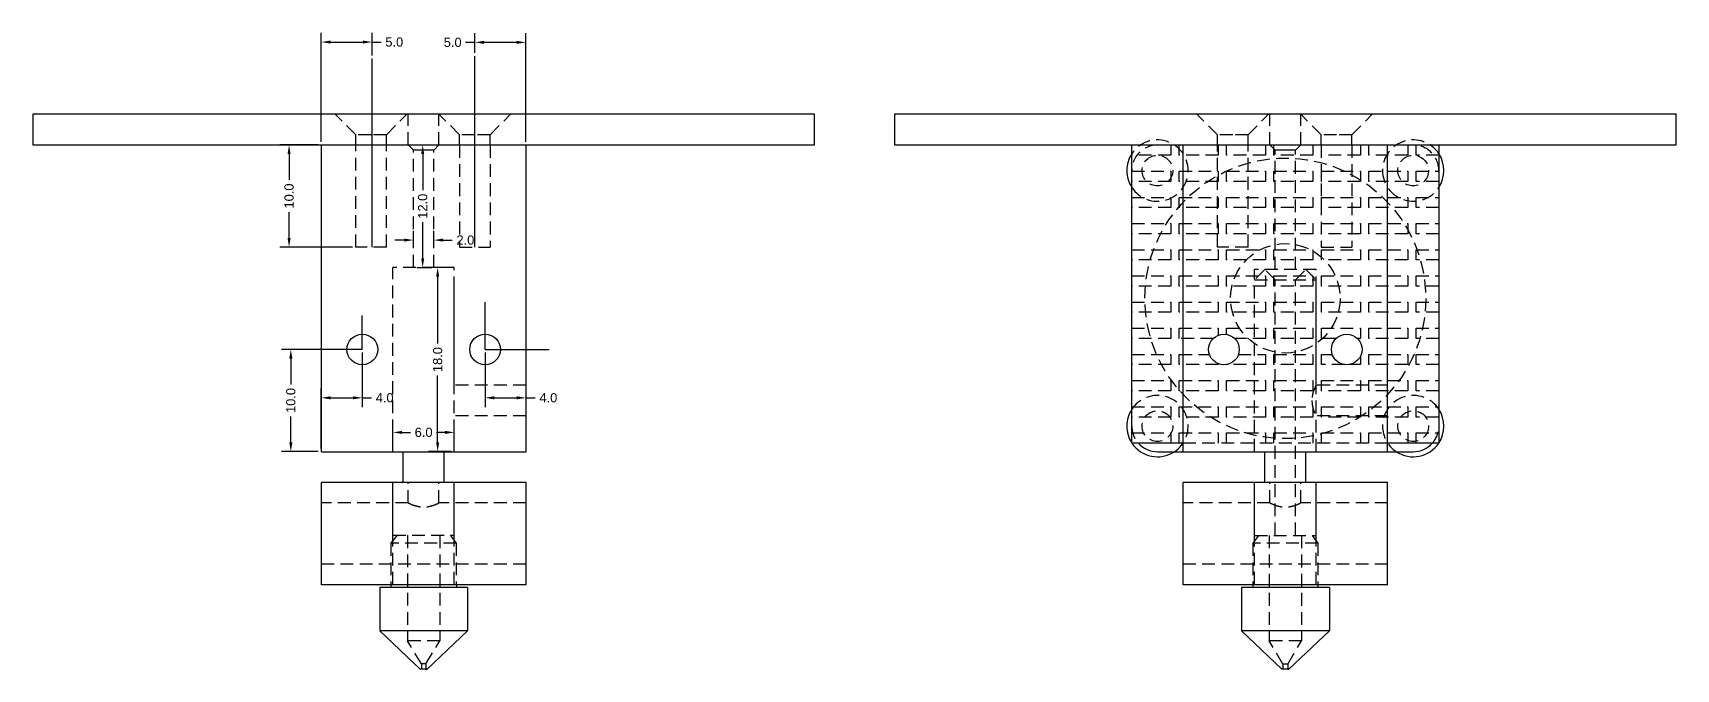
# Model space of a CAD drawing. Header units: inches. Extents: x -64 to 1092, y -536 to 1014.
# Drawn here: x -63.9 to 96.8, y -206.5 to -144.3 of the extents above; entities that cross this region are included whole.
import ezdxf

# ---------------------------------------------------------------- set-up
doc = ezdxf.new("R2010")
doc.units = ezdxf.units.IN
doc.header["$LTSCALE"] = 5
doc.header["$MEASUREMENT"] = 0
doc.linetypes.add('HIDDEN', pattern=[0.375, 0.25, -0.125])
for name, color, linetype in [('_dim', 1, 'Continuous'), ('PH-3C4', 16, 'HIDDEN'), ('PV-3C4', 7, 'Continuous')]:
    doc.layers.add(name, color=color, linetype=linetype)
doc.styles.get("Standard").update_dxf_attribs({"font": 'arial.ttf'})
doc.dimstyles.new('Copy of Standard', dxfattribs={"dimscale": 5, "dimtxt": 0.18, "dimasz": 0.18, "dimexe": 0.18, "dimexo": 0.0625, "dimgap": 0.09, "dimtad": 0, "dimdec": 1, "dimzin": 0, "dimdsep": 46, "dimtxsty": 'Standard', "dimcen": 0.09, "dimadec": 0, "dimazin": 0, "dimtfac": 1, "dimtdec": 1, "dimtofl": 0, "dimtmove": 0, "dimatfit": 3, "dimfxl": 1, "dimtolj": 1, "dimtzin": 0, "dimarcsym": 0})

# ---------------------------------------------------------------- blocks, each defined once
blk = doc.blocks.new('*U16')
at = {"layer": 'PV-3C4'}
for p, q in [((0, -166.09, 43.01), (0, -168.59, 43.01)), ((0, -166.09, 46.01), (0, -166.09, 43.01)), ((0, -168.59, 46.01), (0, -166.09, 46.01)), ((0, -168.59, 43.01), (0, -239.98, 43.01)), ((0, -239.98, 46.01), (0, -168.59, 46.01)), ((0, -194.28, 13.84), (0, -189.28, 13.84)), ((0, -189.28, 13.84), (0, -189.28, 43.01)), ((0, -191.78, 13.01), (0, -194.28, 13.01)), ((0, -214.28), (0, -194.28)), ((0, -194.28), (0, -194.28, 10)), ((0, -214.28, 10), (0, -194.28, 10)), ((0, -194.28, 13.01), (0, -214.28, 13.01)), ((0, -194.28, 13.01), (0, -194.28, 43.01)), ((0, -208.58, -4.52), (0, -199.98, -4.52)), ((0, -208.58, -0.27), (0, -199.98, -0.27)), ((0, -203.95, -8.26), (0, -199.98, -4.52)), ((0, -199.98, -0.27), (0, -199.98, -4.52)), ((0, -201.09), (0, -201.09, -0.27)), ((0, -201.28, 13), (0, -207.28, 13)), ((0, -201.28, 13), (0, -201.28, 13.01)), ((0, -202.28, 10), (0, -202.28, 13)), ((0, -204.61, -8.26), (0, -203.95, -8.26)), ((0, -204.61, -8.26), (0, -208.58, -4.52)), ((0, -206.28, 10), (0, -206.28, 13)), ((0, -207.28, 13), (0, -207.28, 13.01)), ((0, -207.47), (0, -207.47, -0.27)), ((0, -208.58, -0.27), (0, -208.58, -4.52)), ((0, -214.28), (0, -214.28, 10)), ((0, -214.28, 13.01), (0, -214.28, 43.01)), ((0, -219.28, 13.84), (0, -214.28, 13.84)), ((0, -214.28, 13.01), (0, -216.78, 13.01)), ((0, -219.28, 43.01), (0, -219.28, 13.84)), ((0, -239.98, 43.01), (0, -242.48, 43.01)), ((0, -242.48, 46.01), (0, -239.98, 46.01)), ((0, -242.48, 43.01), (0, -242.48, 46.01))]:
    blk.add_line(p, q, dxfattribs=at)
at = {"layer": 'PV-3C4', "extrusion": (-1, 0, 0)}
for centre in [(198.28, 23.01), (210.28, 23.01)]:
    blk.add_circle(centre, 1.5, dxfattribs=at)
for centre, radius, start, end in [((191.78, 40.51), 3, 146.4427, 180), ((191.78, 40.51), 3, 180, 213.5573), ((191.78, 15.51), 3, 146.4427, 180), ((191.78, 15.51), 3, 180, 213.5573), ((191.78, 15.51), 3, 213.8052, 303.5573), ((191.78, 15.51), 2.5, 221.8856, 270), ((216.78, 15.51), 3, 236.4427, 326.1948), ((216.78, 15.51), 2.5, 270, 318.1144), ((216.78, 40.51), 3, 326.4427, 33.5573), ((216.78, 15.51), 3, 326.4427, 33.5573)]:
    blk.add_arc(centre, radius, start, end, dxfattribs=at)
blk = doc.blocks.new('*U17')
at = {"layer": 'PH-3C4'}
for p, q in [((0, -193.09, 42.01), (0, -189.28, 42.01)), ((0, -189.28, 40.45), (0, -193.09, 40.45)), ((0, -193.09, 39.45), (0, -189.28, 39.45)), ((0, -189.28, 37.89), (0, -193.09, 37.89)), ((0, -193.09, 36.89), (0, -189.28, 36.89)), ((0, -189.28, 35.33), (0, -193.09, 35.33)), ((0, -193.09, 34.33), (0, -189.28, 34.33)), ((0, -189.28, 32.77), (0, -193.09, 32.77)), ((0, -193.09, 31.77), (0, -189.28, 31.77)), ((0, -189.28, 30.21), (0, -193.09, 30.21)), ((0, -193.09, 29.21), (0, -189.28, 29.21)), ((0, -189.28, 27.65), (0, -193.09, 27.65)), ((0, -193.09, 26.65), (0, -189.28, 26.65)), ((0, -189.28, 25.09), (0, -193.09, 25.09)), ((0, -193.09, 24.09), (0, -189.28, 24.09)), ((0, -189.28, 22.53), (0, -193.09, 22.53)), ((0, -193.09, 21.53), (0, -189.28, 21.53)), ((0, -189.28, 19.97), (0, -193.09, 19.97)), ((0, -193.09, 18.97), (0, -189.28, 18.97)), ((0, -189.28, 17.4), (0, -193.09, 17.4)), ((0, -193.09, 16.4), (0, -189.28, 16.4)), ((0, -189.28, 14.84), (0, -193.09, 14.84)), ((0, -193.09, 43.01), (0, -193.09, 42.01)), ((0, -193.09, 40.45), (0, -193.09, 39.45)), ((0, -193.09, 37.89), (0, -193.09, 36.89)), ((0, -193.09, 35.33), (0, -193.09, 34.33)), ((0, -193.09, 32.77), (0, -193.09, 31.77)), ((0, -193.09, 30.21), (0, -193.09, 29.21)), ((0, -193.09, 27.65), (0, -193.09, 26.65)), ((0, -193.09, 25.09), (0, -193.09, 24.09)), ((0, -193.09, 22.53), (0, -193.09, 21.53)), ((0, -193.09, 19.97), (0, -193.09, 18.97)), ((0, -193.09, 17.4), (0, -193.09, 16.4)), ((0, -193.09, 14.84), (0, -193.09, 13.84)), ((0, -193.91, 17.4), (0, -197.72, 17.4)), ((0, -197.72, 16.4), (0, -193.91, 16.4)), ((0, -193.91, 16.4), (0, -193.91, 17.4)), ((0, -193.91, 19.97), (0, -197.72, 19.97)), ((0, -197.72, 18.97), (0, -193.91, 18.97)), ((0, -193.91, 18.97), (0, -193.91, 19.97)), ((0, -197.23, 24.09), (0, -193.91, 24.09)), ((0, -193.91, 24.09), (0, -193.91, 25.09)), ((0, -193.91, 25.09), (0, -197.72, 25.09)), ((0, -197.72, 21.53), (0, -193.91, 21.53)), ((0, -193.91, 21.53), (0, -193.91, 22.53)), ((0, -193.91, 27.65), (0, -197.72, 27.65)), ((0, -197.72, 26.65), (0, -193.91, 26.65)), ((0, -193.91, 26.65), (0, -193.91, 27.65)), ((0, -193.91, 30.21), (0, -197.72, 30.21)), ((0, -197.72, 29.21), (0, -193.91, 29.21)), ((0, -193.91, 29.21), (0, -193.91, 30.21)), ((0, -193.91, 32.77), (0, -197.72, 32.77)), ((0, -197.72, 31.77), (0, -193.91, 31.77)), ((0, -193.91, 31.77), (0, -193.91, 32.77)), ((0, -193.91, 35.33), (0, -197.72, 35.33)), ((0, -197.72, 34.33), (0, -193.91, 34.33)), ((0, -193.91, 34.33), (0, -193.91, 35.33)), ((0, -193.91, 37.89), (0, -197.72, 37.89)), ((0, -197.72, 36.89), (0, -193.91, 36.89)), ((0, -193.91, 36.89), (0, -193.91, 37.89)), ((0, -193.91, 40.45), (0, -197.72, 40.45)), ((0, -197.72, 39.45), (0, -193.91, 39.45)), ((0, -193.91, 39.45), (0, -193.91, 40.45)), ((0, -197.72, 42.01), (0, -193.91, 42.01)), ((0, -193.91, 42.01), (0, -193.91, 43.01)), ((0, -193.91, 13.84), (0, -193.91, 14.84)), ((0, -193.91, 14.84), (0, -197.72, 14.84)), ((0, -193.91, 22.53), (0, -196.86, 22.53)), ((0, -214.28, 13.84), (0, -194.28, 13.84)), ((0, -202.78, 8), (0, -194.28, 8)), ((0, -214.28, 2), (0, -194.28, 2)), ((0, -197.64, 44.01), (0, -195.64, 46.01)), ((0, -200.64, 33.01), (0, -197.64, 33.01)), ((0, -199.14, 44.01), (0, -197.64, 44.01)), ((0, -197.64, 33.01), (0, -197.64, 43.01)), ((0, -197.64, 43.01), (0, -197.64, 44.01)), ((0, -197.72, 17.4), (0, -197.72, 16.4)), ((0, -197.72, 19.97), (0, -197.72, 18.97)), ((0, -197.72, 25.09), (0, -197.72, 24.4)), ((0, -197.72, 27.65), (0, -197.72, 26.65)), ((0, -197.72, 30.21), (0, -197.72, 29.21)), ((0, -197.72, 32.77), (0, -197.72, 31.77)), ((0, -197.72, 35.33), (0, -197.72, 34.33)), ((0, -197.72, 37.89), (0, -197.72, 36.89)), ((0, -197.72, 40.45), (0, -197.72, 39.45)), ((0, -197.72, 43.01), (0, -197.72, 42.01)), ((0, -197.72, 14.84), (0, -197.72, 13.84)), ((0, -197.72, 21.62), (0, -197.72, 21.53)), ((0, -198.54, 17.4), (0, -202.35, 17.4)), ((0, -202.35, 16.4), (0, -198.54, 16.4)), ((0, -198.54, 16.4), (0, -198.54, 17.4)), ((0, -198.54, 19.97), (0, -202.35, 19.97)), ((0, -202.35, 18.97), (0, -198.54, 18.97)), ((0, -198.54, 18.97), (0, -198.54, 19.97)), ((0, -198.54, 24.49), (0, -198.54, 25.09)), ((0, -198.54, 25.09), (0, -202.35, 25.09)), ((0, -202.35, 21.53), (0, -198.54, 21.53)), ((0, -198.54, 27.65), (0, -202.35, 27.65)), ((0, -202.35, 26.65), (0, -198.54, 26.65)), ((0, -198.54, 26.65), (0, -198.54, 27.65)), ((0, -198.54, 30.21), (0, -202.35, 30.21)), ((0, -202.35, 29.21), (0, -198.54, 29.21)), ((0, -198.54, 29.21), (0, -198.54, 30.21)), ((0, -198.54, 32.77), (0, -202.35, 32.77)), ((0, -202.35, 31.77), (0, -198.54, 31.77)), ((0, -198.54, 31.77), (0, -198.54, 32.77)), ((0, -198.54, 35.33), (0, -202.35, 35.33)), ((0, -202.35, 34.33), (0, -198.54, 34.33)), ((0, -198.54, 34.33), (0, -198.54, 35.33)), ((0, -198.54, 37.89), (0, -202.35, 37.89)), ((0, -202.35, 36.89), (0, -198.54, 36.89)), ((0, -198.54, 36.89), (0, -198.54, 37.89)), ((0, -198.54, 40.45), (0, -202.35, 40.45)), ((0, -202.35, 39.45), (0, -198.54, 39.45)), ((0, -198.54, 39.45), (0, -198.54, 40.45)), ((0, -202.35, 42.01), (0, -198.54, 42.01)), ((0, -198.54, 42.01), (0, -198.54, 43.01)), ((0, -198.54, 13.84), (0, -198.54, 14.84)), ((0, -198.54, 14.84), (0, -202.35, 14.84)), ((0, -198.54, 21.53), (0, -198.54, 21.54)), ((0, -200.64, 44.01), (0, -199.14, 44.01)), ((0, -202.35, 24.09), (0, -199.33, 24.09)), ((0, -199.7, 22.53), (0, -202.35, 22.53)), ((0, -200.64, 33.01), (0, -200.64, 43.01)), ((0, -200.64, 43.01), (0, -200.64, 44.01)), ((0, -200.64, 44.01), (0, -202.64, 46.01)), ((0, -207.47, 4.06), (0, -201.09, 4.06)), ((0, -201.09, 4.06), (0, -201.09)), ((0, -201.67, 4.82), (0, -201.09, 4.06)), ((0, -201.28, 4.82), (0, -207.28, 4.82)), ((0, -201.28, 29.82), (0, -207.28, 29.82)), ((0, -207.28, 30.82), (0, -201.28, 30.82)), ((0, -201.28), (0, -201.28, 10)), ((0, -201.28, 4.82), (0, -201.28, 10)), ((0, -201.28, 13.01), (0, -201.28, 29.82)), ((0, -202.28, 30.82), (0, -201.28, 29.82)), ((0, -201.28, 13.01), (0, -201.28, 30.82)), ((0, -203.28, 29.82), (0, -202.28, 30.82)), ((0, -202.35, 17.4), (0, -202.35, 16.4)), ((0, -202.35, 19.97), (0, -202.35, 18.97)), ((0, -202.35, 25.09), (0, -202.35, 24.09)), ((0, -202.35, 22.53), (0, -202.35, 21.53)), ((0, -202.35, 27.65), (0, -202.35, 26.65)), ((0, -202.35, 30.21), (0, -202.35, 29.21)), ((0, -202.35, 32.77), (0, -202.35, 31.77)), ((0, -202.35, 35.33), (0, -202.35, 34.33)), ((0, -202.35, 37.89), (0, -202.35, 36.89)), ((0, -202.35, 40.45), (0, -202.35, 39.45)), ((0, -202.35, 43.01), (0, -202.35, 42.01)), ((0, -202.35, 14.84), (0, -202.35, 13.84)), ((0, -205.87, -5.49), (0, -202.69, -5.49)), ((0, -202.69, 4.82), (0, -202.69, -5.49)), ((0, -204.05, -7.76), (0, -202.69, -5.49)), ((0, -202.78, 8), (0, -202.78, 10)), ((0, -203.28, 42.51), (0, -202.78, 43.01)), ((0, -202.78, 43.01), (0, -202.78, 46.01)), ((0, -203.17, 17.4), (0, -206.98, 17.4)), ((0, -206.98, 16.4), (0, -203.17, 16.4)), ((0, -203.17, 16.4), (0, -203.17, 17.4)), ((0, -203.17, 19.97), (0, -206.98, 19.97)), ((0, -206.98, 18.97), (0, -203.17, 18.97)), ((0, -203.17, 18.97), (0, -203.17, 19.97)), ((0, -203.17, 22.53), (0, -206.98, 22.53)), ((0, -206.98, 21.53), (0, -203.17, 21.53)), ((0, -203.17, 21.53), (0, -203.17, 22.53)), ((0, -203.17, 25.09), (0, -206.98, 25.09)), ((0, -206.98, 24.09), (0, -203.17, 24.09)), ((0, -203.17, 24.09), (0, -203.17, 25.09)), ((0, -203.17, 27.65), (0, -206.98, 27.65)), ((0, -206.98, 26.65), (0, -203.17, 26.65)), ((0, -203.17, 26.65), (0, -203.17, 27.65)), ((0, -203.17, 30.21), (0, -206.98, 30.21)), ((0, -206.98, 29.21), (0, -203.17, 29.21)), ((0, -203.17, 29.21), (0, -203.17, 30.21)), ((0, -203.17, 32.77), (0, -206.98, 32.77)), ((0, -206.98, 31.77), (0, -203.17, 31.77)), ((0, -203.17, 31.77), (0, -203.17, 32.77)), ((0, -203.17, 35.33), (0, -206.98, 35.33)), ((0, -206.98, 34.33), (0, -203.17, 34.33)), ((0, -203.17, 34.33), (0, -203.17, 35.33)), ((0, -203.17, 37.89), (0, -206.98, 37.89)), ((0, -206.98, 36.89), (0, -203.17, 36.89)), ((0, -203.17, 36.89), (0, -203.17, 37.89)), ((0, -203.17, 40.45), (0, -206.98, 40.45)), ((0, -206.98, 39.45), (0, -203.17, 39.45)), ((0, -203.17, 39.45), (0, -203.17, 40.45)), ((0, -203.17, 13.84), (0, -203.17, 14.84)), ((0, -203.17, 14.84), (0, -206.98, 14.84)), ((0, -206.98, 42.01), (0, -203.17, 42.01)), ((0, -203.17, 42.01), (0, -203.17, 43.01)), ((0, -204.28, 42.51), (0, -203.28, 42.51)), ((0, -203.28, 4.82), (0, -203.28, 29.82)), ((0, -203.28, 30.82), (0, -203.28, 42.51)), ((0, -204.05, -8.25), (0, -203.95, -8.26)), ((0, -204.51, -7.76), (0, -204.05, -7.76)), ((0, -204.51, -8.25), (0, -204.05, -8.25)), ((0, -204.05, -7.76), (0, -204.05, -8.25)), ((0, -205.28, 42.51), (0, -204.28, 42.51)), ((0, -204.51, -7.76), (0, -205.87, -5.49)), ((0, -204.51, -7.76), (0, -204.51, -8.25)), ((0, -204.51, -8.25), (0, -204.61, -8.26)), ((0, -205.28, 4.82), (0, -205.28, 29.82)), ((0, -205.28, 29.82), (0, -206.28, 30.82)), ((0, -205.28, 30.82), (0, -205.28, 42.51)), ((0, -205.28, 42.51), (0, -205.78, 43.01)), ((0, -214.28, 8), (0, -205.78, 8)), ((0, -205.78, 8), (0, -205.78, 10)), ((0, -205.78, 43.01), (0, -205.78, 46.01)), ((0, -207.78, 44.01), (0, -205.78, 46.01)), ((0, -205.87, 4.82), (0, -205.87, -5.49)), ((0, -206.28, 30.82), (0, -207.28, 29.82)), ((0, -206.89, 4.82), (0, -207.47, 4.06)), ((0, -206.98, 17.4), (0, -206.98, 16.4)), ((0, -206.98, 19.97), (0, -206.98, 18.97)), ((0, -206.98, 22.53), (0, -206.98, 21.53)), ((0, -206.98, 25.09), (0, -206.98, 24.09)), ((0, -206.98, 27.65), (0, -206.98, 26.65)), ((0, -206.98, 30.21), (0, -206.98, 29.21)), ((0, -206.98, 32.77), (0, -206.98, 31.77)), ((0, -206.98, 35.33), (0, -206.98, 34.33)), ((0, -206.98, 37.89), (0, -206.98, 36.89)), ((0, -206.98, 40.45), (0, -206.98, 39.45)), ((0, -206.98, 14.84), (0, -206.98, 13.84)), ((0, -206.98, 43.01), (0, -206.98, 42.01)), ((0, -207.28), (0, -207.28, 10)), ((0, -207.28, 4.82), (0, -207.28, 10)), ((0, -207.28, 13.01), (0, -207.28, 29.82)), ((0, -207.28, 19.51), (0, -207.28, 30.82)), ((0, -207.28, 13.01), (0, -207.28, 16.51)), ((0, -214.28, 19.51), (0, -207.28, 19.51)), ((0, -214.28, 16.51), (0, -207.28, 16.51)), ((0, -207.47, 4.06), (0, -207.47)), ((0, -207.78, 33.01), (0, -210.78, 33.01)), ((0, -209.28, 44.01), (0, -207.78, 44.01)), ((0, -207.78, 43.01), (0, -207.78, 33.01)), ((0, -207.78, 43.01), (0, -207.78, 44.01)), ((0, -207.8, 21.53), (0, -207.8, 22.53)), ((0, -207.8, 22.53), (0, -208.86, 22.53)), ((0, -207.8, 24.09), (0, -207.8, 25.09)), ((0, -207.8, 25.09), (0, -211.61, 25.09)), ((0, -207.8, 17.4), (0, -211.61, 17.4)), ((0, -211.61, 16.4), (0, -207.8, 16.4)), ((0, -207.8, 16.4), (0, -207.8, 17.4)), ((0, -207.8, 19.97), (0, -211.61, 19.97)), ((0, -211.61, 18.97), (0, -207.8, 18.97)), ((0, -207.8, 18.97), (0, -207.8, 19.97)), ((0, -207.8, 27.65), (0, -211.61, 27.65)), ((0, -211.61, 26.65), (0, -207.8, 26.65)), ((0, -207.8, 26.65), (0, -207.8, 27.65)), ((0, -207.8, 30.21), (0, -211.61, 30.21)), ((0, -211.61, 29.21), (0, -207.8, 29.21)), ((0, -207.8, 29.21), (0, -207.8, 30.21)), ((0, -207.8, 32.77), (0, -211.61, 32.77)), ((0, -211.61, 31.77), (0, -207.8, 31.77)), ((0, -207.8, 31.77), (0, -207.8, 32.77)), ((0, -207.8, 35.33), (0, -211.61, 35.33)), ((0, -211.61, 34.33), (0, -207.8, 34.33)), ((0, -207.8, 34.33), (0, -207.8, 35.33)), ((0, -207.8, 37.89), (0, -211.61, 37.89)), ((0, -211.61, 36.89), (0, -207.8, 36.89)), ((0, -207.8, 36.89), (0, -207.8, 37.89)), ((0, -207.8, 40.45), (0, -211.61, 40.45)), ((0, -211.61, 39.45), (0, -207.8, 39.45)), ((0, -207.8, 39.45), (0, -207.8, 40.45)), ((0, -207.8, 13.84), (0, -207.8, 14.84)), ((0, -207.8, 14.84), (0, -211.61, 14.84)), ((0, -211.61, 42.01), (0, -207.8, 42.01)), ((0, -207.8, 42.01), (0, -207.8, 43.01)), ((0, -209.23, 24.09), (0, -207.8, 24.09)), ((0, -210.08, 21.53), (0, -207.8, 21.53)), ((0, -210.78, 44.01), (0, -209.28, 44.01)), ((0, -211.61, 21.53), (0, -210.48, 21.53)), ((0, -210.78, 43.01), (0, -210.78, 33.01)), ((0, -210.78, 43.01), (0, -210.78, 44.01)), ((0, -210.78, 44.01), (0, -212.78, 46.01)), ((0, -211.61, 24.09), (0, -211.33, 24.09)), ((0, -211.61, 25.09), (0, -211.61, 24.09)), ((0, -211.61, 17.4), (0, -211.61, 16.4)), ((0, -211.61, 19.97), (0, -211.61, 18.97)), ((0, -211.61, 27.65), (0, -211.61, 26.65)), ((0, -211.61, 30.21), (0, -211.61, 29.21)), ((0, -211.61, 32.77), (0, -211.61, 31.77)), ((0, -211.61, 35.33), (0, -211.61, 34.33)), ((0, -211.61, 37.89), (0, -211.61, 36.89)), ((0, -211.61, 40.45), (0, -211.61, 39.45)), ((0, -211.61, 14.84), (0, -211.61, 13.84)), ((0, -211.61, 43.01), (0, -211.61, 42.01)), ((0, -211.61, 22.31), (0, -211.61, 21.53)), ((0, -212.43, 17.4), (0, -216.24, 17.4)), ((0, -216.24, 16.4), (0, -212.43, 16.4)), ((0, -212.43, 16.4), (0, -212.43, 17.4)), ((0, -212.43, 19.97), (0, -216.24, 19.97)), ((0, -216.24, 18.97), (0, -212.43, 18.97)), ((0, -212.43, 18.97), (0, -212.43, 19.97)), ((0, -212.43, 22.53), (0, -216.24, 22.53)), ((0, -216.24, 21.53), (0, -212.43, 21.53)), ((0, -212.43, 21.53), (0, -212.43, 22.53)), ((0, -212.43, 25.09), (0, -216.24, 25.09)), ((0, -216.24, 24.09), (0, -212.43, 24.09)), ((0, -212.43, 24.09), (0, -212.43, 25.09)), ((0, -212.43, 27.65), (0, -216.24, 27.65)), ((0, -216.24, 26.65), (0, -212.43, 26.65)), ((0, -212.43, 26.65), (0, -212.43, 27.65)), ((0, -212.43, 30.21), (0, -216.24, 30.21)), ((0, -216.24, 29.21), (0, -212.43, 29.21)), ((0, -212.43, 29.21), (0, -212.43, 30.21)), ((0, -212.43, 32.77), (0, -216.24, 32.77)), ((0, -216.24, 31.77), (0, -212.43, 31.77)), ((0, -212.43, 31.77), (0, -212.43, 32.77)), ((0, -212.43, 35.33), (0, -216.24, 35.33)), ((0, -216.24, 34.33), (0, -212.43, 34.33)), ((0, -212.43, 34.33), (0, -212.43, 35.33)), ((0, -212.43, 37.89), (0, -216.24, 37.89)), ((0, -216.24, 36.89), (0, -212.43, 36.89)), ((0, -212.43, 36.89), (0, -212.43, 37.89)), ((0, -212.43, 40.45), (0, -216.24, 40.45)), ((0, -216.24, 39.45), (0, -212.43, 39.45)), ((0, -212.43, 39.45), (0, -212.43, 40.45)), ((0, -212.43, 13.84), (0, -212.43, 14.84)), ((0, -212.43, 14.84), (0, -216.24, 14.84)), ((0, -216.24, 42.01), (0, -212.43, 42.01)), ((0, -212.43, 42.01), (0, -212.43, 43.01)), ((0, -216.24, 17.4), (0, -216.24, 16.4)), ((0, -216.24, 19.97), (0, -216.24, 18.97)), ((0, -216.24, 22.53), (0, -216.24, 21.53)), ((0, -216.24, 25.09), (0, -216.24, 24.09)), ((0, -216.24, 27.65), (0, -216.24, 26.65)), ((0, -216.24, 30.21), (0, -216.24, 29.21)), ((0, -216.24, 32.77), (0, -216.24, 31.77)), ((0, -216.24, 35.33), (0, -216.24, 34.33)), ((0, -216.24, 37.89), (0, -216.24, 36.89)), ((0, -216.24, 40.45), (0, -216.24, 39.45)), ((0, -216.24, 14.84), (0, -216.24, 13.84)), ((0, -216.24, 43.01), (0, -216.24, 42.01)), ((0, -217.06, 13.84), (0, -217.06, 14.84)), ((0, -217.06, 14.84), (0, -219.28, 14.84)), ((0, -219.28, 16.4), (0, -217.06, 16.4)), ((0, -217.06, 16.4), (0, -217.06, 17.4)), ((0, -217.06, 17.4), (0, -219.28, 17.4)), ((0, -219.28, 18.97), (0, -217.06, 18.97)), ((0, -217.06, 18.97), (0, -217.06, 19.97)), ((0, -217.06, 19.97), (0, -219.28, 19.97)), ((0, -219.28, 21.53), (0, -217.06, 21.53)), ((0, -217.06, 21.53), (0, -217.06, 22.53)), ((0, -217.06, 22.53), (0, -219.28, 22.53)), ((0, -219.28, 24.09), (0, -217.06, 24.09)), ((0, -217.06, 24.09), (0, -217.06, 25.09)), ((0, -217.06, 25.09), (0, -219.28, 25.09)), ((0, -219.28, 26.65), (0, -217.06, 26.65)), ((0, -217.06, 26.65), (0, -217.06, 27.65)), ((0, -217.06, 27.65), (0, -219.28, 27.65)), ((0, -219.28, 29.21), (0, -217.06, 29.21)), ((0, -217.06, 29.21), (0, -217.06, 30.21)), ((0, -217.06, 30.21), (0, -219.28, 30.21)), ((0, -219.28, 31.77), (0, -217.06, 31.77)), ((0, -217.06, 31.77), (0, -217.06, 32.77)), ((0, -217.06, 32.77), (0, -219.28, 32.77)), ((0, -219.28, 34.33), (0, -217.06, 34.33)), ((0, -217.06, 34.33), (0, -217.06, 35.33)), ((0, -217.06, 35.33), (0, -219.28, 35.33)), ((0, -219.28, 36.89), (0, -217.06, 36.89)), ((0, -217.06, 36.89), (0, -217.06, 37.89)), ((0, -217.06, 37.89), (0, -219.28, 37.89)), ((0, -219.28, 39.45), (0, -217.06, 39.45)), ((0, -217.06, 39.45), (0, -217.06, 40.45)), ((0, -217.06, 40.45), (0, -219.28, 40.45)), ((0, -219.28, 42.01), (0, -217.06, 42.01)), ((0, -217.06, 42.01), (0, -217.06, 43.01))]:
    blk.add_line(p, q, dxfattribs=at)
at = {"layer": 'PH-3C4', "extrusion": (-1, 0, 0)}
for centre, radius in [((191.78, 40.51), 1.5), ((191.78, 15.51), 1.5), ((204.28, 28.01), 13.72), ((204.28, 28.01), 5.35), ((216.78, 40.51), 1.5), ((216.78, 15.51), 1.5)]:
    blk.add_circle(centre, radius, dxfattribs=at)
for centre, radius, start, end in [((191.78, 15.51), 2.5, 180, 221.8856), ((191.78, 40.51), 2.5, 90, 180), ((191.78, 40.51), 3, 213.5573, 146.4427), ((191.78, 15.51), 3, 303.5573, 146.4427), ((191.78, 15.51), 3, 213.5573, 213.8052), ((216.78, 40.51), 3, 33.5573, 180), ((216.78, 40.51), 3, 180, 326.4427), ((216.78, 15.51), 3, 33.5573, 180), ((216.78, 15.51), 3, 180, 236.4427), ((216.78, 40.51), 2.5, 0, 90), ((216.78, 15.51), 2.5, 318.1144, 0), ((216.78, 15.51), 3, 326.1948, 326.4427)]:
    blk.add_arc(centre, radius, start, end, dxfattribs=at)
at = {"layer": 'PH-3C4'}
for points, knots in [([(0, -202.78, 8), (0, -202.78, 8), (0, -202.79, 8), (0, -202.83, 7.98), (0, -202.86, 7.96), (0, -202.98, 7.91), (0, -203.09, 7.86), (0, -203.35, 7.76), (0, -203.52, 7.7), (0, -203.8, 7.64), (0, -203.89, 7.63), (0, -204.09, 7.6), (0, -204.19, 7.6), (0, -204.38, 7.6), (0, -204.48, 7.6), (0, -204.67, 7.63), (0, -204.77, 7.64), (0, -205.04, 7.7), (0, -205.21, 7.76), (0, -205.47, 7.86), (0, -205.59, 7.91), (0, -205.7, 7.96), (0, -205.73, 7.98), (0, -205.77, 8), (0, -205.78, 8), (0, -205.78, 8)], [2.306343, 2.306343, 2.306343, 2.306343, 2.594243, 2.594243, 2.882142, 2.882142, 3.457941, 3.457941, 4.035314, 4.035314, 4.324, 4.324, 4.612687, 4.612687, 4.901373, 4.901373, 5.190059, 5.190059, 5.767432, 5.767432, 6.343231, 6.343231, 6.631131, 6.631131, 6.91903, 6.91903, 6.91903, 6.91903]), ([(0, -206.88, 18.01), (0, -206.88, 17.92), (0, -206.89, 17.82), (0, -206.91, 17.62), (0, -206.92, 17.53), (0, -206.98, 17.25), (0, -207.04, 17.08), (0, -207.14, 16.82), (0, -207.19, 16.71), (0, -207.24, 16.59), (0, -207.26, 16.56), (0, -207.28, 16.52), (0, -207.28, 16.51), (0, -207.28, 16.51)], [0, 0, 0, 0, 0.288686, 0.288686, 0.577373, 0.577373, 1.154746, 1.154746, 1.730544, 1.730544, 2.018444, 2.018444, 2.306343, 2.306343, 2.306343, 2.306343]), ([(0, -207.28, 19.51), (0, -207.28, 19.51), (0, -207.28, 19.5), (0, -207.26, 19.46), (0, -207.24, 19.43), (0, -207.19, 19.32), (0, -207.14, 19.2), (0, -207.04, 18.94), (0, -206.98, 18.78), (0, -206.92, 18.5), (0, -206.91, 18.4), (0, -206.89, 18.21), (0, -206.88, 18.11), (0, -206.88, 18.01)], [6.91903, 6.91903, 6.91903, 6.91903, 7.206929, 7.206929, 7.494829, 7.494829, 8.070628, 8.070628, 8.648, 8.648, 8.936687, 8.936687, 9.225373, 9.225373, 9.225373, 9.225373])]:
    blk.add_open_spline(points, degree=3, knots=knots, dxfattribs=at)
blk = doc.blocks.new('*U19')
at = {"layer": 'PV-3C4'}
for p, q in [((0, -319.42, 43.01), (0, -321.92, 43.01)), ((0, -319.42, 46.01), (0, -319.42, 43.01)), ((0, -321.92, 46.01), (0, -319.42, 46.01)), ((0, -321.92, 43.01), (0, -393.31, 43.01)), ((0, -393.31, 46.01), (0, -321.92, 46.01)), ((0, -367.62), (0, -347.62)), ((0, -347.62), (0, -347.62, 10)), ((0, -367.62, 10), (0, -347.62, 10)), ((0, -347.62, 13.01), (0, -367.62, 13.01)), ((0, -347.62, 13.01), (0, -347.62, 43.01)), ((0, -361.91, -4.52), (0, -353.32, -4.52)), ((0, -361.91, -0.27), (0, -353.32, -0.27)), ((0, -357.28, -8.26), (0, -353.32, -4.52)), ((0, -353.32, -0.27), (0, -353.32, -4.52)), ((0, -354.42), (0, -354.42, -0.27)), ((0, -354.62, 13), (0, -360.62, 13)), ((0, -354.62, 13), (0, -354.62, 13.01)), ((0, -355.62, 10), (0, -355.62, 13)), ((0, -357.95, -8.26), (0, -357.28, -8.26)), ((0, -357.95, -8.26), (0, -361.91, -4.52)), ((0, -359.62, 10), (0, -359.62, 13)), ((0, -360.62, 13), (0, -360.62, 13.01)), ((0, -360.81), (0, -360.81, -0.27)), ((0, -361.91, -0.27), (0, -361.91, -4.52)), ((0, -367.62), (0, -367.62, 10)), ((0, -367.62, 13.01), (0, -367.62, 43.01)), ((0, -393.31, 43.01), (0, -395.81, 43.01)), ((0, -395.81, 46.01), (0, -393.31, 46.01)), ((0, -395.81, 43.01), (0, -395.81, 46.01))]:
    blk.add_line(p, q, dxfattribs=at)
at = {"layer": 'PV-3C4', "extrusion": (-1, 0, 0)}
for centre in [(351.62, 23.01), (363.62, 23.01)]:
    blk.add_circle(centre, 1.5, dxfattribs=at)
blk = doc.blocks.new('*D24')
at = {"layer": '_dim', "color": 0, "lineweight": -2, "transparency": 16777216}
for p, q in [((-31.66, -175.55), (-31.66, -180.87)), ((-35.66, -184.92), (-35.66, -179.07)), ((-34.76, -179.97), (-32.56, -179.97)), ((-31.66, -179.97), (-30.76, -179.97))]:
    blk.add_line(p, q, dxfattribs=at)
at = {"layer": '_dim', "color": 0, "transparency": 16777216}
for points in [[(-34.76, -179.82), (-34.76, -180.12), (-35.66, -179.97)], [(-32.56, -179.82), (-32.56, -180.12), (-31.66, -179.97)]]:
    blk.add_solid(points, dxfattribs=at)
at = {"layer": 'Defpoints', "color": 0, "transparency": 16777216}
for p in [(-31.66, -175.23), (-31.66, -179.97), (-35.66, -185.23)]:
    blk.add_point(p, dxfattribs=at)
at = {"layer": '_dim', "color": 0, "transparency": 16777216, "insert": (-29.47, -179.97), "char_height": 0.9, "attachment_point": 5}
blk.add_mtext('\\A1;4.0', dxfattribs=at)
blk = doc.blocks.new('*D25')
at = {"layer": '_dim', "color": 0, "lineweight": -2, "transparency": 16777216}
for p, q in [((-31.97, -175.23), (-39.54, -175.23)), ((-38.64, -176.13), (-38.64, -178.66)), ((-38.64, -184.33), (-38.64, -181.81)), ((-35.97, -185.23), (-39.54, -185.23))]:
    blk.add_line(p, q, dxfattribs=at)
at = {"layer": '_dim', "color": 0, "transparency": 16777216}
for points in [[(-38.79, -176.13), (-38.49, -176.13), (-38.64, -175.23)], [(-38.79, -184.33), (-38.49, -184.33), (-38.64, -185.23)]]:
    blk.add_solid(points, dxfattribs=at)
at = {"layer": 'Defpoints', "color": 0, "transparency": 16777216}
for p in [(-31.66, -175.23), (-38.64, -185.23), (-35.66, -185.23)]:
    blk.add_point(p, dxfattribs=at)
at = {"layer": '_dim', "color": 0, "transparency": 16777216, "insert": (-38.64, -180.23), "char_height": 0.9, "attachment_point": 5, "rotation": 90}
blk.add_mtext('\\A1;10.0', dxfattribs=at)
blk = doc.blocks.new('*D26')
at = {"layer": '_dim', "color": 0, "lineweight": -2, "transparency": 16777216}
for p, q in [((-19.66, -175.55), (-19.66, -180.87)), ((-15.66, -175.55), (-15.66, -180.87)), ((-18.76, -179.97), (-16.56, -179.97)), ((-15.66, -179.97), (-14.76, -179.97))]:
    blk.add_line(p, q, dxfattribs=at)
at = {"layer": '_dim', "color": 0, "transparency": 16777216}
for points in [[(-18.76, -179.82), (-18.76, -180.12), (-19.66, -179.97)], [(-16.56, -179.82), (-16.56, -180.12), (-15.66, -179.97)]]:
    blk.add_solid(points, dxfattribs=at)
at = {"layer": 'Defpoints', "color": 0, "transparency": 16777216}
for p in [(-19.66, -175.23), (-15.66, -175.23), (-15.66, -179.97)]:
    blk.add_point(p, dxfattribs=at)
at = {"layer": '_dim', "color": 0, "transparency": 16777216, "insert": (-13.47, -179.97), "char_height": 0.9, "attachment_point": 5}
blk.add_mtext('\\A1;4.0', dxfattribs=at)
blk = doc.blocks.new('*D27')
at = {"layer": '_dim', "color": 0, "lineweight": -2, "transparency": 16777216}
for p, q in [((-28.66, -184.92), (-28.66, -182.45)), ((-22.66, -184.92), (-22.66, -182.45)), ((-27.76, -183.35), (-26.93, -183.35)), ((-23.56, -183.35), (-24.39, -183.35))]:
    blk.add_line(p, q, dxfattribs=at)
at = {"layer": '_dim', "color": 0, "transparency": 16777216}
for points in [[(-27.76, -183.2), (-27.76, -183.5), (-28.66, -183.35)], [(-23.56, -183.2), (-23.56, -183.5), (-22.66, -183.35)]]:
    blk.add_solid(points, dxfattribs=at)
at = {"layer": 'Defpoints', "color": 0, "transparency": 16777216}
for p in [(-22.66, -183.35), (-28.66, -185.23), (-22.66, -185.23)]:
    blk.add_point(p, dxfattribs=at)
at = {"layer": '_dim', "color": 0, "transparency": 16777216, "insert": (-25.66, -183.35), "char_height": 0.9, "attachment_point": 5}
blk.add_mtext('\\A1;6.0', dxfattribs=at)
blk = doc.blocks.new('*D28')
at = {"layer": '_dim', "color": 0, "lineweight": -2, "transparency": 16777216}
for p, q in [((-22.97, -167.22), (-25.19, -167.22)), ((-24.29, -168.12), (-24.29, -174.65)), ((-24.29, -184.33), (-24.29, -177.8)), ((-22.97, -185.23), (-25.19, -185.23))]:
    blk.add_line(p, q, dxfattribs=at)
at = {"layer": '_dim', "color": 0, "transparency": 16777216}
for points in [[(-24.44, -168.12), (-24.14, -168.12), (-24.29, -167.22)], [(-24.44, -184.33), (-24.14, -184.33), (-24.29, -185.23)]]:
    blk.add_solid(points, dxfattribs=at)
at = {"layer": 'Defpoints', "color": 0, "transparency": 16777216}
for p in [(-24.29, -167.22), (-22.66, -167.22), (-22.66, -185.23)]:
    blk.add_point(p, dxfattribs=at)
at = {"layer": '_dim', "color": 0, "transparency": 16777216, "insert": (-24.29, -176.23), "char_height": 0.9, "attachment_point": 5, "rotation": 90}
blk.add_mtext('\\A1;18.0', dxfattribs=at)
blk = doc.blocks.new('*D29')
at = {"layer": '_dim', "color": 0, "lineweight": -2, "transparency": 16777216}
for p, q in [((-26.66, -165.23), (-26.66, -163.64)), ((-24.66, -165.09), (-24.66, -163.64)), ((-27.56, -164.54), (-28.46, -164.54)), ((-23.76, -164.54), (-22.86, -164.54))]:
    blk.add_line(p, q, dxfattribs=at)
at = {"layer": '_dim', "color": 0, "transparency": 16777216}
for points in [[(-27.56, -164.39), (-27.56, -164.69), (-26.66, -164.54)], [(-23.76, -164.39), (-23.76, -164.69), (-24.66, -164.54)]]:
    blk.add_solid(points, dxfattribs=at)
at = {"layer": 'Defpoints', "color": 0, "transparency": 16777216}
for p in [(-24.66, -164.54), (-24.66, -165.4), (-26.66, -165.54)]:
    blk.add_point(p, dxfattribs=at)
at = {"layer": '_dim', "color": 0, "transparency": 16777216, "insert": (-21.58, -164.54), "char_height": 0.9, "attachment_point": 5}
blk.add_mtext('\\A1;2.0', dxfattribs=at)
blk = doc.blocks.new('*D30')
at = {"layer": '_dim', "color": 0, "lineweight": -2, "transparency": 16777216}
for p, q in [((-26.03, -155.23), (-24.85, -155.23)), ((-25.75, -156.13), (-25.75, -159.65)), ((-25.75, -166.32), (-25.75, -162.8)), ((-26.34, -167.22), (-24.85, -167.22))]:
    blk.add_line(p, q, dxfattribs=at)
at = {"layer": '_dim', "color": 0, "transparency": 16777216}
for points in [[(-25.9, -156.13), (-25.6, -156.13), (-25.75, -155.23)], [(-25.9, -166.32), (-25.6, -166.32), (-25.75, -167.22)]]:
    blk.add_solid(points, dxfattribs=at)
at = {"layer": 'Defpoints', "color": 0, "transparency": 16777216}
for p in [(-26.34, -155.23), (-25.75, -155.23), (-26.66, -167.22)]:
    blk.add_point(p, dxfattribs=at)
at = {"layer": '_dim', "color": 0, "transparency": 16777216, "insert": (-25.75, -161.23), "char_height": 0.9, "attachment_point": 5, "rotation": 90}
blk.add_mtext('\\A1;12.0', dxfattribs=at)
blk = doc.blocks.new('*D31')
at = {"layer": '_dim', "color": 0, "lineweight": -2, "transparency": 16777216}
for p, q in [((-35.66, -154.92), (-35.66, -144.27)), ((-30.7, -146.48), (-30.7, -144.27)), ((-34.76, -145.17), (-31.6, -145.17)), ((-30.7, -145.17), (-29.8, -145.17))]:
    blk.add_line(p, q, dxfattribs=at)
at = {"layer": '_dim', "color": 0, "transparency": 16777216}
for points in [[(-34.76, -145.02), (-34.76, -145.32), (-35.66, -145.17)], [(-31.6, -145.02), (-31.6, -145.32), (-30.7, -145.17)]]:
    blk.add_solid(points, dxfattribs=at)
at = {"layer": 'Defpoints', "color": 0, "transparency": 16777216}
for p in [(-30.7, -145.17), (-30.7, -146.79), (-35.66, -155.23)]:
    blk.add_point(p, dxfattribs=at)
at = {"layer": '_dim', "color": 0, "transparency": 16777216, "insert": (-28.53, -145.17), "char_height": 0.9, "attachment_point": 5}
blk.add_mtext('\\A1;5.0', dxfattribs=at)
blk = doc.blocks.new('*D32')
at = {"layer": '_dim', "color": 0, "lineweight": -2, "transparency": 16777216}
for p, q in [((-20.66, -146.24), (-20.66, -144.3)), ((-15.66, -154.92), (-15.66, -144.3)), ((-20.66, -145.2), (-21.56, -145.2)), ((-16.56, -145.2), (-19.76, -145.2))]:
    blk.add_line(p, q, dxfattribs=at)
at = {"layer": '_dim', "color": 0, "transparency": 16777216}
for points in [[(-19.76, -145.05), (-19.76, -145.35), (-20.66, -145.2)], [(-16.56, -145.05), (-16.56, -145.35), (-15.66, -145.2)]]:
    blk.add_solid(points, dxfattribs=at)
at = {"layer": 'Defpoints', "color": 0, "transparency": 16777216}
for p in [(-20.66, -145.2), (-20.66, -146.56), (-15.66, -155.23)]:
    blk.add_point(p, dxfattribs=at)
at = {"layer": '_dim', "color": 0, "transparency": 16777216, "insert": (-22.82, -145.2), "char_height": 0.9, "attachment_point": 5}
blk.add_mtext('\\A1;5.0', dxfattribs=at)
blk = doc.blocks.new('*D33')
at = {"layer": '_dim', "color": 0, "lineweight": -2, "transparency": 16777216}
for p, q in [((-35.97, -155.23), (-39.71, -155.23)), ((-38.81, -156.13), (-38.81, -158.66)), ((-38.81, -164.33), (-38.81, -161.81)), ((-32.61, -165.23), (-39.71, -165.23))]:
    blk.add_line(p, q, dxfattribs=at)
at = {"layer": '_dim', "color": 0, "transparency": 16777216}
for points in [[(-38.96, -156.13), (-38.66, -156.13), (-38.81, -155.23)], [(-38.96, -164.33), (-38.66, -164.33), (-38.81, -165.23)]]:
    blk.add_solid(points, dxfattribs=at)
at = {"layer": 'Defpoints', "color": 0, "transparency": 16777216}
for p in [(-35.66, -155.23), (-38.81, -165.23), (-32.3, -165.23)]:
    blk.add_point(p, dxfattribs=at)
at = {"layer": '_dim', "color": 0, "transparency": 16777216, "insert": (-38.81, -160.23), "char_height": 0.9, "attachment_point": 5, "rotation": 90}
blk.add_mtext('\\A1;10.0', dxfattribs=at)

msp = doc.modelspace()

# ---------------------------------------------------------------- linework, layer by layer
at = {"layer": '_dim'}
for points in [[(-30.7, -165.23), (-30.7, -146.79)], [(-20.66, -165.23), (-20.66, -146.56)], [(-19.66, -175.23), (-19.66, -170.6)], [(-31.66, -175.23), (-31.66, -171.93)], [(-31.66, -175.23), (-34.6, -175.23)], [(-19.66, -175.23), (-13.39, -175.23)]]:
    msp.add_lwpolyline(points, dxfattribs=at)
at = {"layer": 'PH-3C4', "extrusion": (8.41171e-17, 1, -1.83697e-16)}
for p, q in [((-32.3, -154.23), (-34.3, -152.23)), ((-29.3, -154.23), (-27.3, -152.23)), ((-27.16, -155.23), (-27.16, -152.23)), ((-24.16, -155.23), (-24.16, -152.23)), ((-22.16, -154.23), (-24.16, -152.23)), ((-19.16, -154.23), (-17.16, -152.23)), ((-30.8, -154.23), (-32.3, -154.23)), ((-32.3, -155.23), (-32.3, -154.23)), ((-32.3, -165.23), (-32.3, -155.23)), ((-29.3, -154.23), (-30.8, -154.23)), ((-29.3, -155.23), (-29.3, -154.23)), ((-29.3, -165.23), (-29.3, -155.23)), ((-26.66, -155.73), (-27.16, -155.23)), ((-25.66, -155.73), (-26.66, -155.73)), ((-26.66, -167.22), (-26.66, -155.73)), ((-24.66, -155.73), (-25.66, -155.73)), ((-24.66, -155.73), (-24.16, -155.23)), ((-24.66, -167.22), (-24.66, -155.73)), ((-20.66, -154.23), (-22.16, -154.23)), ((-22.16, -155.23), (-22.16, -154.23)), ((-22.16, -155.23), (-22.16, -165.23)), ((-19.16, -154.23), (-20.66, -154.23)), ((-19.16, -155.23), (-19.16, -154.23)), ((-19.16, -155.23), (-19.16, -165.23)), ((-29.3, -165.23), (-32.3, -165.23)), ((-22.16, -165.23), (-19.16, -165.23)), ((-22.66, -167.22), (-28.66, -167.22)), ((-28.66, -185.23), (-28.66, -167.22)), ((-28.66, -185.23), (-28.66, -168.42)), ((-22.66, -178.73), (-22.66, -167.22)), ((-22.66, -185.23), (-22.66, -168.42)), ((-15.66, -178.73), (-22.66, -178.73)), ((-22.66, -185.23), (-22.66, -181.73)), ((-15.66, -181.73), (-22.66, -181.73)), ((-28.66, -198.25), (-28.66, -188.25)), ((-28.66, -193.42), (-28.66, -188.25)), ((-27.16, -190.25), (-27.16, -188.25)), ((-24.16, -190.25), (-24.16, -188.25)), ((-22.66, -198.25), (-22.66, -188.25)), ((-22.66, -193.42), (-22.66, -188.25)), ((-27.16, -190.25), (-35.66, -190.25)), ((-15.66, -190.25), (-24.16, -190.25)), ((-28.26, -193.42), (-28.85, -194.19)), ((-22.47, -194.19), (-28.85, -194.19)), ((-28.85, -194.19), (-28.85, -198.25)), ((-28.66, -193.42), (-22.66, -193.42)), ((-27.25, -193.42), (-27.25, -203.74)), ((-24.07, -193.42), (-24.07, -203.74)), ((-23.05, -193.42), (-22.47, -194.19)), ((-22.47, -194.19), (-22.47, -198.25)), ((-15.66, -196.25), (-35.66, -196.25)), ((-24.07, -203.74), (-27.25, -203.74)), ((-25.88, -206), (-27.25, -203.74)), ((-25.43, -206), (-24.07, -203.74)), ((-25.88, -206.5), (-25.99, -206.51)), ((-25.43, -206), (-25.88, -206)), ((-25.88, -206), (-25.88, -206.5)), ((-25.43, -206.5), (-25.88, -206.5)), ((-25.43, -206), (-25.43, -206.5)), ((-25.43, -206.5), (-25.32, -206.51))]:
    msp.add_line(p, q, dxfattribs=at)
at = {"layer": 'PH-3C4'}
msp.add_open_spline([(-27.16, -190.25), (-27.16, -190.25), (-27.15, -190.25), (-27.11, -190.27), (-27.08, -190.28), (-26.96, -190.34), (-26.85, -190.39), (-26.59, -190.49), (-26.42, -190.54), (-26.14, -190.6), (-26.05, -190.62), (-25.85, -190.64), (-25.75, -190.65), (-25.56, -190.65), (-25.46, -190.64), (-25.27, -190.62), (-25.17, -190.6), (-24.89, -190.54), (-24.73, -190.49), (-24.46, -190.39), (-24.35, -190.34), (-24.23, -190.28), (-24.2, -190.27), (-24.17, -190.25), (-24.16, -190.25), (-24.16, -190.25)], degree=3, knots=[2.306343, 2.306343, 2.306343, 2.306343, 2.594243, 2.594243, 2.882142, 2.882142, 3.457941, 3.457941, 4.035314, 4.035314, 4.324, 4.324, 4.612687, 4.612687, 4.901373, 4.901373, 5.190059, 5.190059, 5.767432, 5.767432, 6.343231, 6.343231, 6.631131, 6.631131, 6.91903, 6.91903, 6.91903, 6.91903], dxfattribs=at)

# ---------------------------------------------------------------- block references
at = {"layer": 'PH-3C4', "extrusion": (5.28206e-16, 1, -1.83697e-16), "rotation": 270}
msp.add_blockref('*U17', (145.72, 0, -198.25), dxfattribs=at)
at = {"layer": 'PV-3C4', "extrusion": (8.41171e-17, 1, -1.83697e-16), "rotation": 270}
msp.add_blockref('*U19', (383.27, 0, -198.25), dxfattribs=at)
at = {"layer": 'PV-3C4', "extrusion": (5.28206e-16, 1, -1.83697e-16), "rotation": 270}
msp.add_blockref('*U16', (145.72, 0, -198.25), dxfattribs=at)

# ---------------------------------------------------------------- dimensions: what is measured, and where the dimension line sits
at = {"layer": '_dim'}
for base, p1, p2, picture, middle in [((-30.7, -145.17), (-35.66, -155.23), (-30.7, -146.79), '*D31', (-28.53, -145.17)), ((-20.66, -145.2), (-15.66, -155.23), (-20.66, -146.56), '*D32', (-22.82, -145.2)), ((-24.66, -164.54), (-26.66, -165.54), (-24.66, -165.4), '*D29', (-21.58, -164.54)), ((-31.66, -179.97), (-35.66, -185.23), (-31.66, -175.23), '*D24', (-29.47, -179.97)), ((-15.66, -179.97), (-19.66, -175.23), (-15.66, -175.23), '*D26', (-13.47, -179.97)), ((-22.66, -183.35), (-28.66, -185.23), (-22.66, -185.23), '*D27', (-25.66, -183.35))]:
    dim = msp.add_linear_dim(base=base, p1=p1, p2=p2, dimstyle='Copy of Standard', dxfattribs=at)
    dim.commit()
    dim.dimension.update_dxf_attribs({"geometry": picture, "text_midpoint": middle})
for base, p1, p2, picture, middle in [((-38.81, -165.23), (-35.66, -155.23), (-32.3, -165.23), '*D33', (-38.81, -160.23)), ((-25.75, -155.23), (-26.66, -167.22), (-26.34, -155.23), '*D30', (-25.75, -161.23)), ((-24.29, -167.22), (-22.66, -185.23), (-22.66, -167.22), '*D28', (-24.29, -176.23)), ((-38.64, -185.23), (-31.66, -175.23), (-35.66, -185.23), '*D25', (-38.64, -180.23))]:
    dim = msp.add_linear_dim(base=base, p1=p1, p2=p2, angle=90, dimstyle='Copy of Standard', dxfattribs=at)
    dim.commit()
    dim.dimension.update_dxf_attribs({"geometry": picture, "text_midpoint": middle})

doc.saveas('drawing.dxf')
